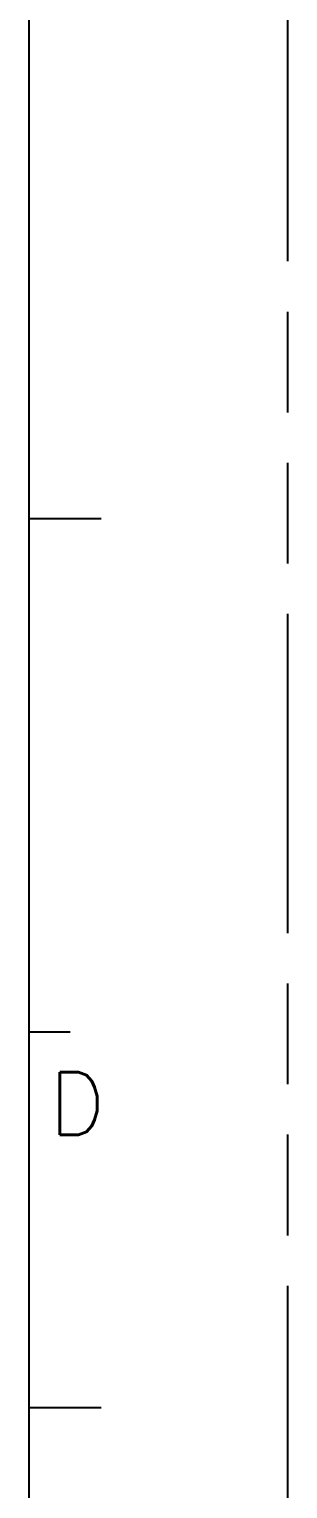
# Model space of a CAD drawing. Header units: millimetres. Extents: x -155546 to -155295, y -4579 to -4402.
# Drawn here: x -155302.47 to -155294.77, y -4536 to -4492.55 of the extents above; entities that cross this region are included whole.
import ezdxf

# ---------------------------------------------------------------- set-up
doc = ezdxf.new("R2010")
doc.units = ezdxf.units.MM
doc.linetypes.add('PHANTOM', pattern=[29.5, 9.5, -1.5, 3, -1.5, 3, -1.5, 9.5])
doc.layers.get('0').update_dxf_attribs({"lineweight": 25})
doc.layers.add('0PAPERF', color=2, linetype='PHANTOM', plot=False)
doc.styles.add('SIMPLEX', font='simplex.shx')

msp = doc.modelspace()

# ---------------------------------------------------------------- linework, layer by layer
for p, q in [((-155302.475, -4574.565), (-155302.475, -4411.265)), ((-155302.475, -4507.112), (-155300.334, -4507.112)), ((-155302.475, -4522.403), (-155301.252, -4522.403)), ((-155302.475, -4533.587), (-155300.334, -4533.587))]:
    msp.add_line(p, q)
at = {"layer": '0PAPERF'}
msp.add_line((-155294.767, -4579.458), (-155294.767, -4402.087), dxfattribs=at)

# ---------------------------------------------------------------- texts
at = {"style": 'SIMPLEX'}
msp.add_text('D', height=1.859, dxfattribs=at).set_placement((-155301.88, -4525.461))

doc.saveas('drawing.dxf')
